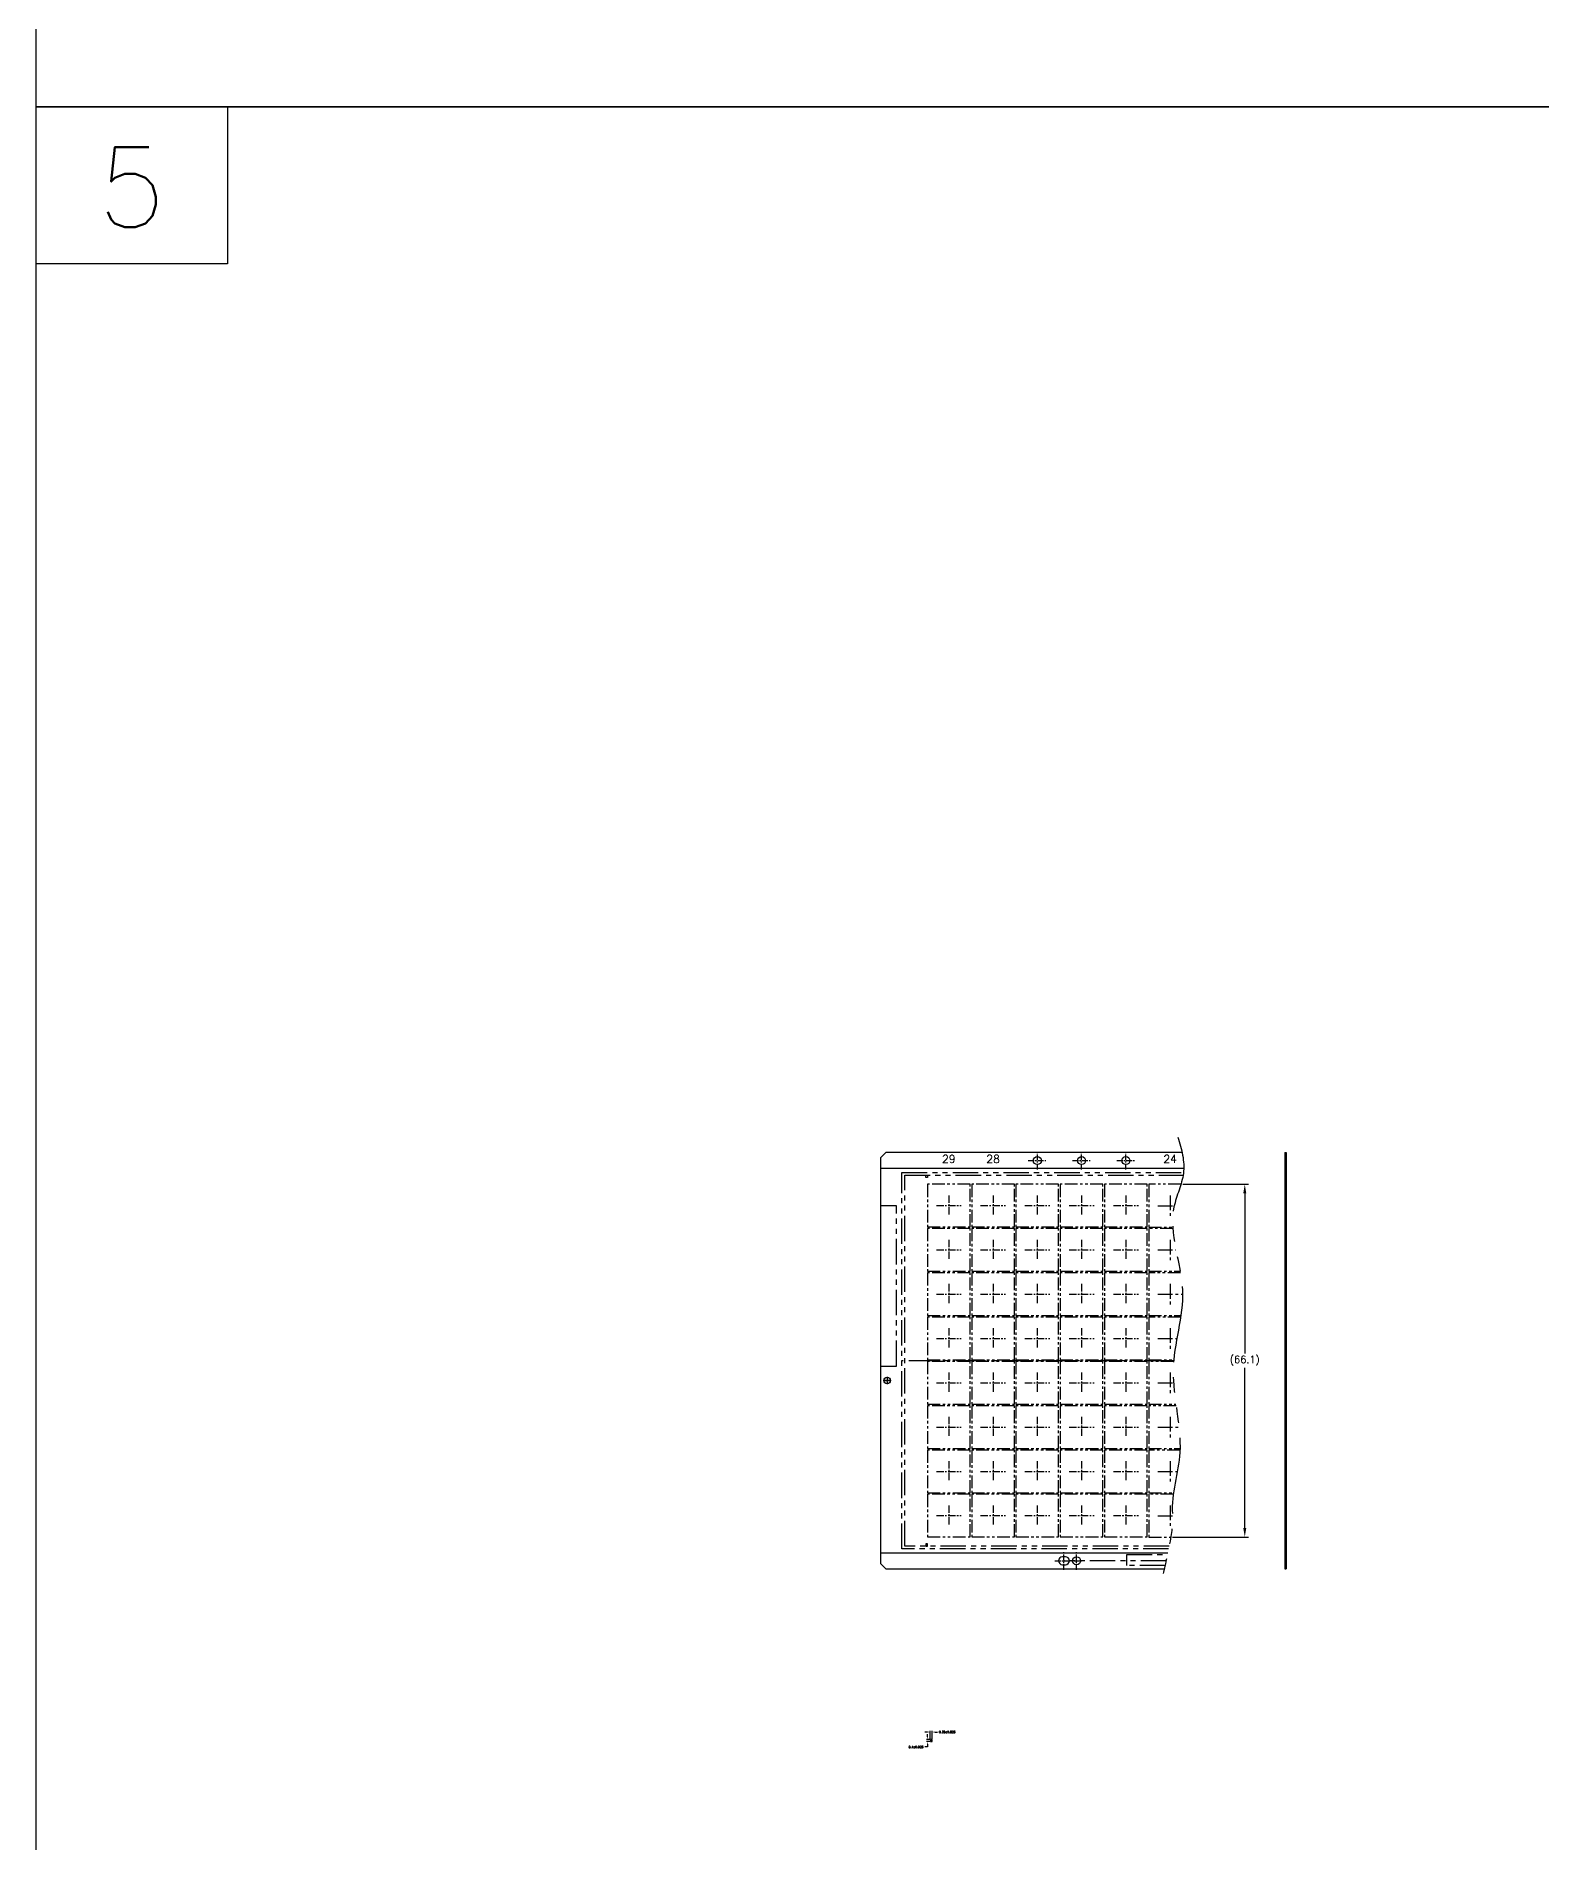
# Model space of a CAD drawing. Header units: millimetres. Extents: x 57 to 1212, y -970 to 358.
# Drawn here: x 57.5 to 339.8, y -631.4 to -292.8 of the extents above; entities that cross this region are included whole.
import ezdxf

# ---------------------------------------------------------------- set-up
doc = ezdxf.new("R2010")
doc.units = ezdxf.units.MM
doc.header["$LTSCALE"] = 0.3
doc.linetypes.add('CENTER', pattern=[14.705263, 9.190789, -1.838158, 1.838158, -1.838158])
doc.linetypes.add('PHANTOM2', pattern=[31.75, 15.875, -3.175, 3.175, -3.175, 3.175, -3.175])
for name, color, linetype in [('CENTER', 2, 'CENTER'), ('DIM', 3, 'Continuous'), ('PHANTOM', 4, 'PHANTOM2'), ('PKG', 4, 'PHANTOM2')]:
    doc.layers.add(name, color=color, linetype=linetype)
doc.layers.add('MOLD', color=1, linetype='PHANTOM2', plot=False)
doc.layers.add('TAPE', color=40, linetype='Continuous', plot=False)
doc.styles.get("Standard").update_dxf_attribs({"font": 'simplex.shx'})
doc.dimstyles.new('ASECL', dxfattribs={"dimscale": 0, "dimtxt": 2, "dimasz": 2.5, "dimexe": 1, "dimexo": 0.5, "dimgap": 0.5, "dimtad": 0, "dimtih": 1, "dimtoh": 1, "dimdec": 3, "dimzin": 9, "dimdsep": 46, "dimtxsty": 'Standard', "dimcen": 0.7, "dimclrd": 256, "dimclre": 256, "dimclrt": 2, "dimadec": 0, "dimazin": 3, "dimtfac": 1, "dimtdec": 3, "dimtofl": 0, "dimtmove": 0, "dimatfit": 3, "dimfxl": 0, "dimtolj": 1, "dimtzin": 0, "dimlwd": -1, "dimlwe": -1, "dimarcsym": 0})

# ---------------------------------------------------------------- blocks, each defined once
blk = doc.blocks.new('*D26')
at = {"layer": 'DEFPOINTS', "color": 0, "ltscale": 0.05}
for p in [(225.12, -610.59), (225.12, -611.99), (225.47, -611.99)]:
    blk.add_point(p, dxfattribs=at)
at = {"layer": 'DIM', "ltscale": 0.05}
for p, q in [((224.62, -610.59), (224.12, -610.59)), ((225.12, -611.89), (225.12, -610.39)), ((225.47, -611.89), (225.47, -610.39)), ((225.97, -610.59), (226.47, -610.59))]:
    blk.add_line(p, q, dxfattribs=at)
for points in [[(224.62, -610.51), (224.62, -610.67), (225.12, -610.59)], [(225.97, -610.51), (225.97, -610.67), (225.47, -610.59)]]:
    blk.add_solid(points, dxfattribs=at)
at = {"layer": 'DIM', "color": 2, "ltscale": 0.05, "insert": (228.29, -610.59), "char_height": 0.4, "attachment_point": 5}
blk.add_mtext('\\A1;0.35%%P0.025', dxfattribs=at)
blk = doc.blocks.new('*D27')
at = {"layer": 'DEFPOINTS', "color": 0, "ltscale": 0.05}
for p in [(224.58, -612.39), (225.12, -611.99), (225.12, -612.39)]:
    blk.add_point(p, dxfattribs=at)
at = {"layer": 'DIM', "ltscale": 0.05}
for p, q in [((225.02, -611.99), (224.38, -611.99)), ((225.02, -612.39), (224.38, -612.39)), ((224.58, -611.49), (224.58, -610.99)), ((224.58, -613.39), (224.08, -613.39)), ((224.58, -612.89), (224.58, -613.39))]:
    blk.add_line(p, q, dxfattribs=at)
for points in [[(224.49, -611.49), (224.66, -611.49), (224.58, -611.99)], [(224.49, -612.89), (224.66, -612.89), (224.58, -612.39)]]:
    blk.add_solid(points, dxfattribs=at)
at = {"layer": 'DIM', "color": 2, "ltscale": 0.05, "insert": (222.45, -613.39), "char_height": 0.4, "attachment_point": 5}
blk.add_mtext('\\A1;0.4%%P0.025', dxfattribs=at)
blk = doc.blocks.new('*D66')
at = {"layer": 'DEFPOINTS', "color": 0, "ltscale": 0.05}
for p in [(272.1, -507.94), (284.08, -507.94), (270.2, -574.04)]:
    blk.add_point(p, dxfattribs=at)
at = {"layer": 'DIM', "ltscale": 0.05}
for p, q in [((272.44, -507.94), (284.75, -507.94)), ((284.08, -509.61), (284.08, -539.64)), ((284.08, -572.37), (284.08, -542.34)), ((270.54, -574.04), (284.75, -574.04))]:
    blk.add_line(p, q, dxfattribs=at)
for points in [[(283.8, -509.61), (284.36, -509.61), (284.08, -507.94)], [(283.8, -572.37), (284.36, -572.37), (284.08, -574.04)]]:
    blk.add_solid(points, dxfattribs=at)
at = {"layer": 'DIM', "color": 2, "ltscale": 0.05, "insert": (284.08, -540.99), "char_height": 1.333, "attachment_point": 5}
blk.add_mtext('\\A1;(66.1)', dxfattribs=at)
blk = doc.blocks.new('8X8')
at = {"layer": 'CENTER', "ltscale": 0.5}
for p, q in [((225.41, 153.68), (225.41, 149.83)), ((223.08, 151.76), (227.75, 151.76))]:
    blk.add_line(p, q, dxfattribs=at)
at = {"layer": 'PKG', "ltscale": 0.5}
blk.add_lwpolyline([(221.41, 147.76), (229.41, 147.76), (229.41, 155.76), (221.41, 155.76)], close=True, dxfattribs=at)

msp = doc.modelspace()

# ---------------------------------------------------------------- linework, layer by layer
at = {"ltscale": 0.5}
for p, q in [((215.7855, -502.9908), (216.7855, -501.9908)), ((272.3272, -501.9908), (216.7855, -501.9908)), ((216.7855, -579.9908), (269.0033, -579.9908))]:
    msp.add_line(p, q, dxfattribs=at)
at = {"linetype": 'ByBlock', "ltscale": 0.05}
msp.add_line((215.7855, -502.9908), (215.7855, -578.9908), dxfattribs=at)
for p, q in [((291.6058, -501.9908), (291.6058, -579.9908)), ((291.8088, -501.9908), (291.8088, -579.9908)), ((291.6058, -579.9908), (291.8088, -579.9908))]:
    msp.add_line(p, q)
at = {"ltscale": 0.05}
for p, q in [((291.6058, -501.9908), (291.8088, -501.9908)), ((216.7855, -579.9908), (215.7855, -578.9908))]:
    msp.add_line(p, q, dxfattribs=at)
at = {"ltscale": 0.5}
for points in [[(224.6105, -506.6408), (224.2605, -506.6408), (224.2605, -506.2408), (224.6105, -506.2408)], [(224.6105, -575.3408), (224.2605, -575.3408), (224.2605, -575.7408), (224.6105, -575.7408)], [(225.4735, -611.9894), (225.1235, -611.9894), (225.1235, -612.3894), (225.4735, -612.3894)]]:
    msp.add_lwpolyline(points, close=True, dxfattribs=at)
at = {"ltscale": 0.05}
msp.add_lwpolyline([(250.4395, -577.7408), (249.9075, -577.7408, 1), (249.9075, -579.2408), (250.4395, -579.2408, 1)], format="xyb", close=True, dxfattribs=at)
for centre in [(245.1855, -503.4908), (253.4855, -503.4908), (261.7855, -503.4908), (252.5355, -578.4908)]:
    msp.add_circle(centre, 0.75)
msp.add_circle((217.0355, -544.7028), 0.6, dxfattribs=at)
at = {"layer": 'CENTER', "ltscale": 0.4}
for p, q in [((243.4855, -503.4908), (246.8855, -503.4908)), ((245.1855, -505.1908), (245.1855, -501.7908)), ((245.1855, -505.1908), (245.1855, -501.7908)), ((251.7855, -503.4908), (255.1855, -503.4908)), ((253.4855, -505.1908), (253.4855, -501.7908)), ((253.4855, -505.1908), (253.4855, -501.7908)), ((260.0855, -503.4908), (263.4855, -503.4908)), ((261.7855, -505.1908), (261.7855, -501.7908)), ((261.7855, -505.1908), (261.7855, -501.7908)), ((248.4735, -578.4908), (253.4897, -578.4908)), ((250.1735, -580.1908), (250.1735, -576.7908)), ((252.5355, -580.1908), (252.5355, -576.7908))]:
    msp.add_line(p, q, dxfattribs=at)
at = {"layer": 'CENTER'}
for p, q in [((270.0855, -510.0162), (270.0855, -513.8653)), ((267.7501, -511.9408), (270.8552, -511.9408)), ((267.7501, -520.2408), (271.1702, -520.2408)), ((270.0855, -518.3162), (270.0855, -522.1653)), ((270.0855, -526.6162), (270.0855, -530.4653)), ((267.7501, -528.5408), (272.4004, -528.5408)), ((270.0855, -534.9162), (270.0855, -538.7653)), ((267.7501, -536.8408), (271.3515, -536.8408)), ((267.7501, -545.1408), (270.7114, -545.1408)), ((270.0855, -543.2162), (270.0855, -547.0653)), ((270.0855, -551.5162), (270.0855, -555.3653)), ((267.7501, -553.4408), (271.7389, -553.4408)), ((267.7501, -561.7408), (271.4316, -561.7408)), ((270.0855, -559.8162), (270.0855, -563.6653)), ((270.0855, -568.1162), (270.0855, -571.9653)), ((267.7501, -570.0408), (270.5352, -570.0408))]:
    msp.add_line(p, q, dxfattribs=at)
at = {"layer": 'CENTER', "ltscale": 2}
msp.add_line((270.7503, -540.9908), (219.6866, -540.9908), dxfattribs=at)
at = {"layer": 'CENTER', "ltscale": 0.2}
for p, q in [((217.7219, -544.7028), (216.3491, -544.7028)), ((216.5339, -544.7028), (217.5372, -544.7028)), ((217.0355, -544.0163), (217.0355, -545.3892))]:
    msp.add_line(p, q, dxfattribs=at)
at = {"layer": 'DIM'}
for points in [[(57.4644, 357.9149), (634.9146, 357.9149), (634.9146, -306.029), (57.4644, -306.029)], [(57.4644, -306.029), (93.3577, -306.029), (93.3577, -335.4165), (57.4644, -335.4165)], [(57.4644, -306.029), (634.9146, -306.029), (634.9146, -969.973), (57.4644, -969.973)]]:
    msp.add_lwpolyline(points, close=True, dxfattribs=at)
at = {"layer": 'MOLD'}
for p, q in [((219.7855, -505.7158), (272.5899, -505.7158)), ((219.7855, -576.2658), (219.7855, -505.7158)), ((220.3355, -575.7408), (220.3355, -506.2408)), ((220.3355, -506.2408), (272.5167, -506.2408)), ((269.7935, -576.2658), (219.7855, -576.2658)), ((269.8957, -575.7408), (220.3355, -575.7408))]:
    msp.add_line(p, q, dxfattribs=at)
at = {"layer": 'PHANTOM'}
for p, q in [((269.3327, -578.4908), (250.1735, -578.4908)), ((261.9642, -577.3292), (269.5781, -577.3292)), ((269.1367, -579.3899), (261.9642, -579.3899))]:
    msp.add_line(p, q, dxfattribs=at)
msp.add_lwpolyline([(215.7855, -541.9908), (218.7855, -541.9908), (218.7855, -511.9908), (215.7855, -511.9908)], close=True, dxfattribs=at)
msp.add_lwpolyline([(269.1367, -579.3899), (261.9642, -579.3899), (261.9642, -577.3292), (269.5781, -577.3292)], dxfattribs=at)
at = {"layer": 'PHANTOM', "ltscale": 3}
msp.add_open_spline([(271.5005, -499.0774), (272.2593, -501.3588), (273.419, -505.784), (268.7226, -515.0338), (274.5121, -527.7141), (268.8796, -542.7204), (273.4857, -556.9683), (269.8354, -567.1065), (270.8246, -572.0893), (268.669, -581.4647)], degree=3, knots=[1.57532993, 1.57532993, 1.57532993, 1.57532993, 8.49996298, 15.05087965, 30.75052345, 45.99649044, 61.31411496, 72.88166005, 76.53931143, 76.53931143, 76.53931143, 76.53931143], dxfattribs=at)
at = {"layer": 'PKG', "ltscale": 0.5}
for points in [[(272.1027, -507.9408), (266.0855, -507.9408), (266.0855, -515.9408), (270.5628, -515.9408)], [(270.5826, -516.2408), (266.0855, -516.2408), (266.0855, -524.2408), (271.9629, -524.2408)], [(272.0149, -524.5408), (266.0855, -524.5408), (266.0855, -532.5408), (272.0858, -532.5408)], [(272.0421, -532.8408), (266.0855, -532.8408), (266.0855, -540.8408), (270.7646, -540.8408)], [(270.7368, -541.1408), (266.0855, -541.1408), (266.0855, -549.1408), (271.166, -549.1408)], [(271.2084, -549.4408), (266.0855, -549.4408), (266.0855, -557.4408), (271.9317, -557.4408)], [(271.9215, -557.7408), (266.0855, -557.7408), (266.0855, -565.7408), (270.7304, -565.7408)], [(270.6886, -566.0408), (266.0855, -566.0408), (266.0855, -574.0408), (270.2019, -574.0408)]]:
    msp.add_lwpolyline(points, dxfattribs=at)
at = {"layer": 'TAPE', "ltscale": 0.05}
msp.add_lwpolyline([(272.6397, -504.9908), (215.7855, -504.9908), (215.7855, -576.9908), (269.6478, -576.9908)], dxfattribs=at)

# ---------------------------------------------------------------- block references
at = {"layer": 'DIM'}
for p in [(3.1719, -663.6967), (11.4719, -663.6967), (19.7719, -663.6967), (28.0719, -663.6967), (36.3719, -663.6967), (3.1719, -671.9967), (11.4719, -671.9967), (19.7719, -671.9967), (28.0719, -671.9967), (36.3719, -671.9967), (3.1719, -680.2967), (11.4719, -680.2967), (19.7719, -680.2967), (28.0719, -680.2967), (36.3719, -680.2967), (3.1719, -688.5967), (11.4719, -688.5967), (19.7719, -688.5967), (28.0719, -688.5967), (36.3719, -688.5967), (3.1719, -696.8967), (11.4719, -696.8967), (19.7719, -696.8967), (28.0719, -696.8967), (36.3719, -696.8967), (3.1719, -705.1967), (11.4719, -705.1967), (19.7719, -705.1967), (28.0719, -705.1967), (36.3719, -705.1967), (3.1719, -713.4967), (11.4719, -713.4967), (19.7719, -713.4967), (28.0719, -713.4967), (36.3719, -713.4967), (3.1719, -721.7967), (11.4719, -721.7967), (19.7719, -721.7967), (28.0719, -721.7967), (36.3719, -721.7967)]:
    msp.add_blockref('8X8', p, dxfattribs=at)

# ---------------------------------------------------------------- texts
at = {"layer": 'DIM', "insert": (75.4111, -321.0672), "char_height": 15, "width": 35.8934, "attachment_point": 5}
msp.add_mtext('5', dxfattribs=at)
at = {"layer": 'DIM', "color": 2, "char_height": 1.5, "width": 1.528822, "attachment_point": 5}
for s, insert in [('29', (228.5855, -503.1908)), ('28', (236.8855, -503.1908)), ('24', (270.0855, -503.1908))]:
    msp.add_mtext(s, dxfattribs=dict(at, insert=insert))

# ---------------------------------------------------------------- dimensions: what is measured, and where the dimension line sits
at = {"layer": 'DIM', "ltscale": 0.05}
dim = msp.add_linear_dim(base=(284.0808, -507.9408), p1=(270.2019, -574.0408), p2=(272.1027, -507.9408), angle=90, text='(<>)', dimstyle='ASECL', override={"dimscale": 0.666667}, dxfattribs=at)
dim.commit()
dim.dimension.update_dxf_attribs({"geometry": '*D66', "text_midpoint": (284.0808, -540.9908)})
dim = msp.add_linear_dim(base=(224.5767, -612.3894), p1=(225.1235, -611.9894), p2=(225.1235, -612.3894), angle=90, text='<>%%P0.025', dimstyle='ASECL', override={"dimscale": 0.2}, dxfattribs=at)
dim.commit()
dim.dimension.update_dxf_attribs({"geometry": '*D27', "text_midpoint": (222.4529, -613.3894), "dimtype": 160})
dim = msp.add_linear_dim(base=(225.1235, -610.5891), p1=(225.4735, -611.9894), p2=(225.1235, -611.9894), text='<>%%P0.025', dimstyle='ASECL', override={"dimscale": 0.2}, dxfattribs=at)
dim.commit()
dim.dimension.update_dxf_attribs({"geometry": '*D26', "text_midpoint": (228.2878, -610.5891), "dimtype": 160})

doc.saveas('drawing.dxf')
